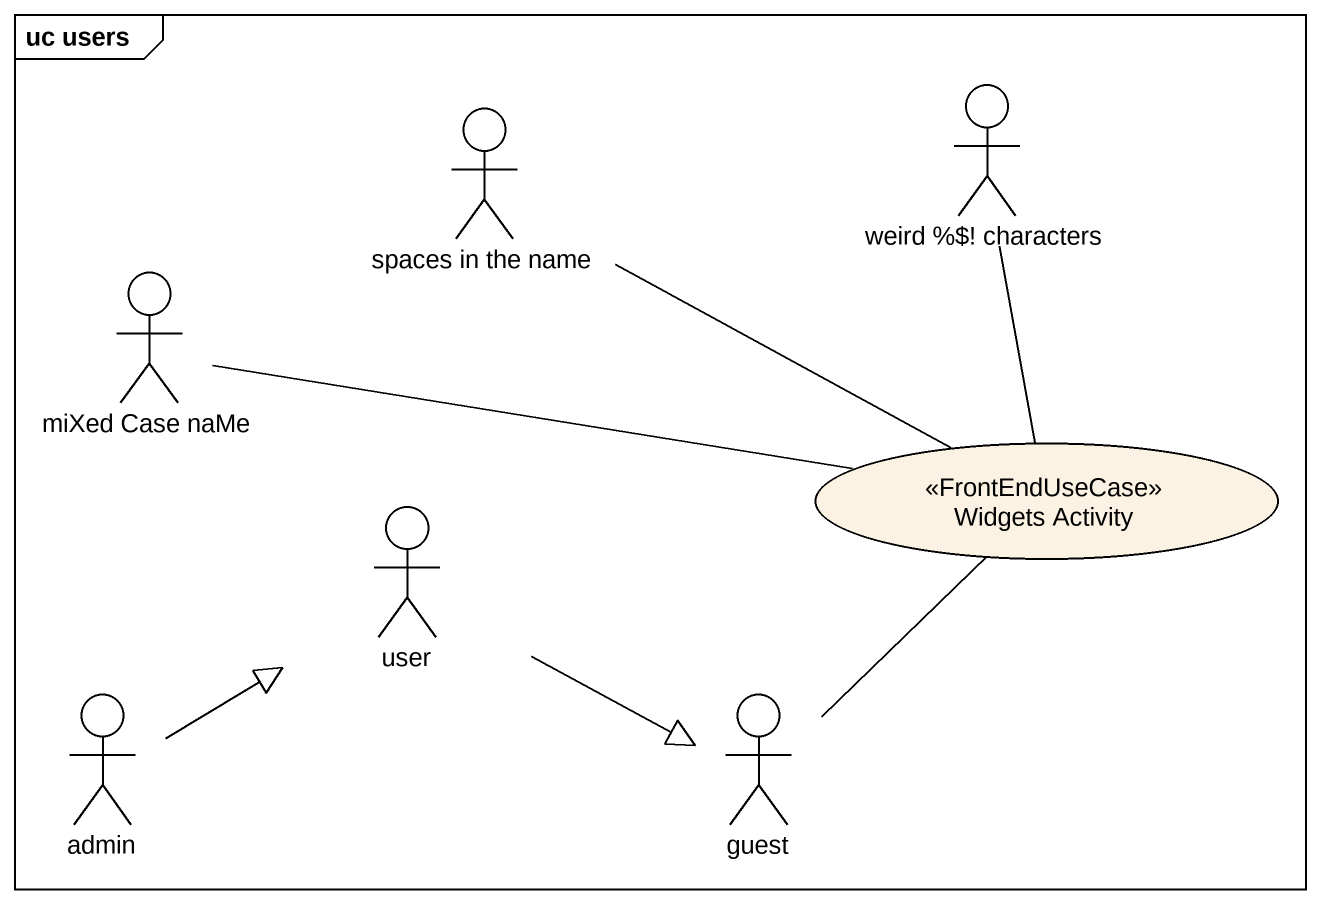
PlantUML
@startuml
mainframe uc users
actor "weird %$! characters" as weird_characters
actor "spaces in the name" as spaces_in_the_name
actor "miXed Case naMe" as miXed_Case_naMe
actor user
usecase "Widgets Activity" as Widgets_Activity <<FrontEndUseCase>>
actor admin
actor guest
user -right-|> guest
Widgets_Activity -up- weird_characters
Widgets_Activity -left- spaces_in_the_name
Widgets_Activity -left- miXed_Case_naMe
Widgets_Activity -- guest
admin -up-|> user
@enduml
